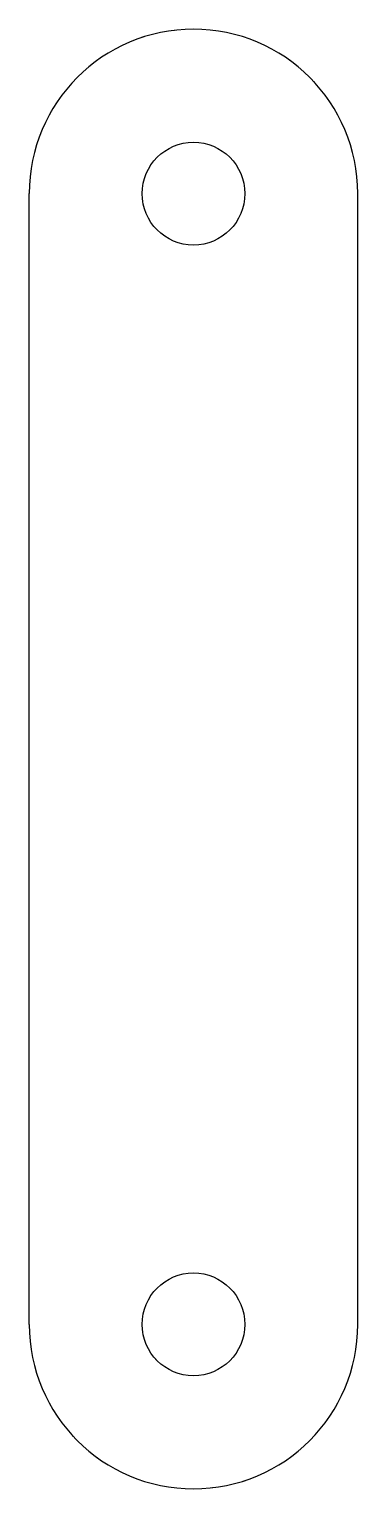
# Model space of a CAD drawing. Header units: millimetres. Extents: x -16 to 16, y -126 to 16.
import ezdxf

# ---------------------------------------------------------------- set-up
doc = ezdxf.new("R2010")
doc.units = ezdxf.units.MM
doc.linetypes.add('ACAD_ISO02W100', pattern=[15, 12, -3])
doc.layers.add('HIDDEN', color=7, linetype='ACAD_ISO02W100', lineweight=13)
doc.layers.add('VISIBLE', color=7, linetype='Continuous', lineweight=25)

msp = doc.modelspace()

# ---------------------------------------------------------------- linework, layer by layer
at = {"layer": 'HIDDEN'}
for p, q in [((-16, -110), (-16, 0)), ((16, -110), (16, 0))]:
    msp.add_line(p, q, dxfattribs=at)
for centre in [(0, 0), (0, -110)]:
    msp.add_circle(centre, 5, dxfattribs=at)
for centre, start, end in [((0, 0), 0, 180), ((0, -110), 180, 360)]:
    msp.add_arc(centre, 16, start, end, dxfattribs=at)
at = {"layer": 'VISIBLE'}
for p, q in [((-16, -110), (-16, 0)), ((16, -110), (16, 0))]:
    msp.add_line(p, q, dxfattribs=at)
for centre in [(0, 0), (0, -110)]:
    msp.add_circle(centre, 5, dxfattribs=at)
for centre, start, end in [((0, 0), 0, 180), ((0, -110), 180, 360)]:
    msp.add_arc(centre, 16, start, end, dxfattribs=at)

doc.saveas('drawing.dxf')
